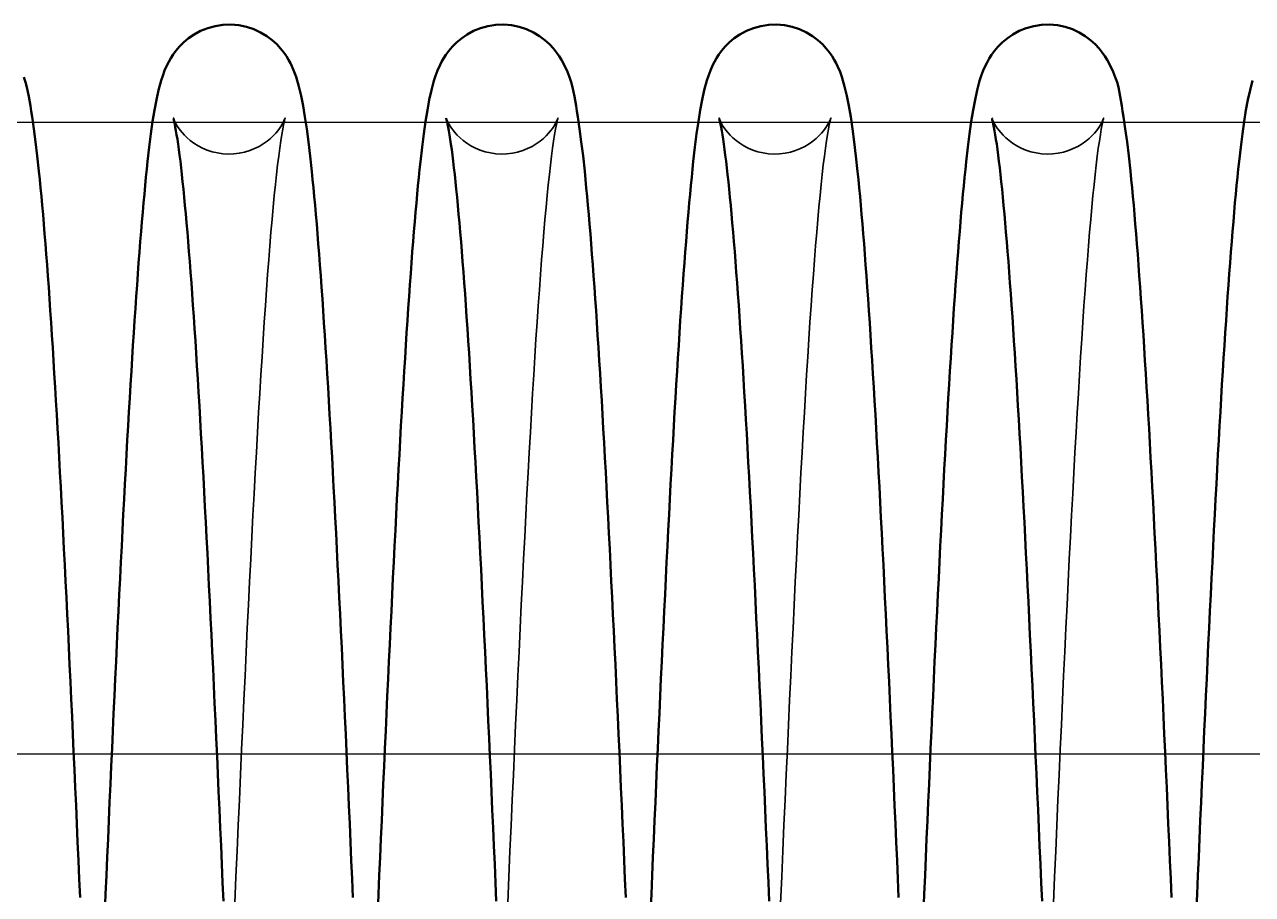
# Model space of a CAD drawing. Header units: millimetres. Extents: x 1448 to 104164, y -19509 to -89.
# Drawn here: x 80681.7 to 80759.5, y -3001.5 to -2946.5 of the extents above; entities that cross this region are included whole.
import ezdxf

# ---------------------------------------------------------------- set-up
doc = ezdxf.new("R2010")
doc.units = ezdxf.units.MM
doc.header["$LTSCALE"] = 60
doc.header["$MEASUREMENT"] = 0
doc.layers.get('0').update_dxf_attribs({"linetype": 'CONTINUOUS'})
doc.layers.add('가려진 것(ISO)', color=7, linetype='CONTINUOUS', lineweight=35)
doc.layers.add('가시적인 것(ISO)', color=7, linetype='CONTINUOUS', lineweight=50)

# ---------------------------------------------------------------- blocks, each defined once
blk = doc.blocks.new('토션스프링1')
at = {"layer": '가려진 것(ISO)', "flags": 128}
for points in [[(21462226.278, -50955408.884), (21462226.283, -50955408.9), (21462226.303, -50955408.952), (21462226.343, -50955409.045), (21462226.414, -50955409.189), (21462226.465, -50955409.282), (21462226.53, -50955409.391), (21462226.611, -50955409.514), (21462226.712, -50955409.652), (21462226.834, -50955409.803), (21462226.981, -50955409.966), (21462227.155, -50955410.136), (21462227.356, -50955410.308), (21462227.587, -50955410.477), (21462227.844, -50955410.638), (21462228.124, -50955410.785), (21462228.425, -50955410.912), (21462228.744, -50955411.016), (21462229.078, -50955411.094), (21462229.421, -50955411.144), (21462229.768, -50955411.164), (21462230.115, -50955411.153), (21462230.46, -50955411.111), (21462230.797, -50955411.041), (21462231.121, -50955410.945), (21462231.428, -50955410.824), (21462231.714, -50955410.682), (21462231.978, -50955410.525), (21462232.217, -50955410.357), (21462232.426, -50955410.186), (21462232.608, -50955410.015), (21462232.763, -50955409.85), (21462232.893, -50955409.693), (21462232.999, -50955409.551), (21462233.086, -50955409.424), (21462233.155, -50955409.312), (21462233.21, -50955409.214), (21462233.286, -50955409.063), (21462233.33, -50955408.962), (21462233.352, -50955408.905), (21462233.359, -50955408.885), (21462233.356, -50955408.895), (21462233.346, -50955408.931), (21462233.33, -50955408.992), (21462233.31, -50955409.075), (21462233.261, -50955409.298), (21462233.206, -50955409.585), (21462233.147, -50955409.934), (21462233.084, -50955410.339), (21462233.018, -50955410.797), (21462232.951, -50955411.304), (21462232.883, -50955411.858), (21462232.814, -50955412.458), (21462232.745, -50955413.103), (21462232.676, -50955413.793), (21462232.606, -50955414.525), (21462232.535, -50955415.3), (21462232.465, -50955416.115), (21462232.394, -50955416.97), (21462232.323, -50955417.864), (21462232.252, -50955418.794), (21462232.181, -50955419.76), (21462232.11, -50955420.765), (21462232.039, -50955421.807), (21462231.967, -50955422.886), (21462231.896, -50955424), (21462231.824, -50955425.148), (21462231.753, -50955426.329), (21462231.681, -50955427.541), (21462231.61, -50955428.783), (21462231.538, -50955430.054), (21462231.466, -50955431.352), (21462231.395, -50955432.676), (21462231.324, -50955434.027), (21462231.252, -50955435.405), (21462231.181, -50955436.812), (21462231.109, -50955438.244), (21462231.037, -50955439.701), (21462230.966, -50955441.181), (21462230.894, -50955442.682), (21462230.822, -50955444.203), (21462230.75, -50955445.743), (21462230.678, -50955447.299), (21462230.607, -50955448.871), (21462230.535, -50955450.456), (21462230.464, -50955452.054), (21462230.392, -50955453.666), (21462230.321, -50955455.294), (21462230.249, -50955456.936), (21462230.177, -50955458.59)], [(21462243.554, -50955408.884), (21462243.559, -50955408.9), (21462243.579, -50955408.952), (21462243.618, -50955409.046), (21462243.688, -50955409.194), (21462243.74, -50955409.288), (21462243.806, -50955409.397), (21462243.889, -50955409.52), (21462243.99, -50955409.657), (21462244.113, -50955409.808), (21462244.262, -50955409.971), (21462244.436, -50955410.141), (21462244.638, -50955410.313), (21462244.869, -50955410.482), (21462245.127, -50955410.642), (21462245.408, -50955410.789), (21462245.71, -50955410.916), (21462246.029, -50955411.019), (21462246.363, -50955411.096), (21462246.706, -50955411.145), (21462247.053, -50955411.164), (21462247.401, -50955411.152), (21462247.745, -50955411.11), (21462248.082, -50955411.039), (21462248.406, -50955410.942), (21462248.712, -50955410.821), (21462248.997, -50955410.678), (21462249.26, -50955410.52), (21462249.498, -50955410.353), (21462249.708, -50955410.181), (21462249.888, -50955410.01), (21462250.042, -50955409.845), (21462250.171, -50955409.69), (21462250.278, -50955409.547), (21462250.363, -50955409.42), (21462250.432, -50955409.309), (21462250.487, -50955409.212), (21462250.562, -50955409.061), (21462250.606, -50955408.961), (21462250.627, -50955408.905), (21462250.634, -50955408.885), (21462250.631, -50955408.895), (21462250.622, -50955408.932), (21462250.606, -50955408.993), (21462250.586, -50955409.076), (21462250.536, -50955409.3), (21462250.481, -50955409.588), (21462250.422, -50955409.936), (21462250.359, -50955410.341), (21462250.294, -50955410.799), (21462250.226, -50955411.307), (21462250.158, -50955411.862), (21462250.09, -50955412.461), (21462250.021, -50955413.106), (21462249.951, -50955413.796), (21462249.881, -50955414.528), (21462249.811, -50955415.303), (21462249.74, -50955416.119), (21462249.669, -50955416.975), (21462249.598, -50955417.869), (21462249.527, -50955418.8), (21462249.456, -50955419.768), (21462249.385, -50955420.771), (21462249.314, -50955421.812), (21462249.243, -50955422.889), (21462249.172, -50955424.003), (21462249.1, -50955425.15), (21462249.028, -50955426.331), (21462248.957, -50955427.544), (21462248.885, -50955428.786), (21462248.814, -50955430.058), (21462248.742, -50955431.358), (21462248.67, -50955432.685), (21462248.599, -50955434.036), (21462248.528, -50955435.413), (21462248.456, -50955436.816), (21462248.385, -50955438.247), (21462248.313, -50955439.702), (21462248.241, -50955441.182), (21462248.169, -50955442.683), (21462248.098, -50955444.204), (21462248.026, -50955445.745), (21462247.954, -50955447.302), (21462247.882, -50955448.876), (21462247.811, -50955450.463), (21462247.739, -50955452.064), (21462247.668, -50955453.675), (21462247.596, -50955455.3), (21462247.525, -50955456.939), (21462247.453, -50955458.591)], [(21462260.829, -50955408.884), (21462260.835, -50955408.9), (21462260.854, -50955408.952), (21462260.894, -50955409.045), (21462260.965, -50955409.189), (21462261.016, -50955409.282), (21462261.081, -50955409.391), (21462261.163, -50955409.514), (21462261.263, -50955409.652), (21462261.385, -50955409.803), (21462261.533, -50955409.966), (21462261.706, -50955410.136), (21462261.908, -50955410.308), (21462262.138, -50955410.477), (21462262.395, -50955410.638), (21462262.676, -50955410.785), (21462262.976, -50955410.912), (21462263.296, -50955411.016), (21462263.629, -50955411.094), (21462263.972, -50955411.144), (21462264.319, -50955411.164), (21462264.667, -50955411.153), (21462265.012, -50955411.111), (21462265.349, -50955411.041), (21462265.673, -50955410.945), (21462265.979, -50955410.824), (21462266.266, -50955410.682), (21462266.53, -50955410.525), (21462266.768, -50955410.357), (21462266.978, -50955410.186), (21462267.159, -50955410.015), (21462267.314, -50955409.85), (21462267.444, -50955409.693), (21462267.551, -50955409.551), (21462267.637, -50955409.424), (21462267.706, -50955409.312), (21462267.761, -50955409.214), (21462267.837, -50955409.063), (21462267.882, -50955408.962), (21462267.903, -50955408.905), (21462267.91, -50955408.885), (21462267.907, -50955408.895), (21462267.897, -50955408.931), (21462267.882, -50955408.992), (21462267.861, -50955409.075), (21462267.812, -50955409.298), (21462267.758, -50955409.585), (21462267.698, -50955409.934), (21462267.635, -50955410.339), (21462267.569, -50955410.797), (21462267.502, -50955411.304), (21462267.434, -50955411.858), (21462267.366, -50955412.458), (21462267.297, -50955413.103), (21462267.227, -50955413.793), (21462267.157, -50955414.525), (21462267.087, -50955415.3), (21462267.016, -50955416.115), (21462266.945, -50955416.97), (21462266.874, -50955417.864), (21462266.803, -50955418.794), (21462266.732, -50955419.76), (21462266.662, -50955420.765), (21462266.59, -50955421.807), (21462266.519, -50955422.886), (21462266.447, -50955424), (21462266.376, -50955425.148), (21462266.304, -50955426.329), (21462266.233, -50955427.541), (21462266.161, -50955428.783), (21462266.089, -50955430.054), (21462266.018, -50955431.352), (21462265.947, -50955432.676), (21462265.875, -50955434.027), (21462265.804, -50955435.405), (21462265.732, -50955436.812), (21462265.661, -50955438.244), (21462265.589, -50955439.701), (21462265.517, -50955441.181), (21462265.445, -50955442.682), (21462265.373, -50955444.203), (21462265.302, -50955445.743), (21462265.23, -50955447.299), (21462265.158, -50955448.871), (21462265.087, -50955450.456), (21462265.015, -50955452.054), (21462264.944, -50955453.666), (21462264.872, -50955455.294), (21462264.801, -50955456.936), (21462264.729, -50955458.59)], [(21462278.105, -50955408.884), (21462278.11, -50955408.9), (21462278.13, -50955408.952), (21462278.17, -50955409.046), (21462278.24, -50955409.194), (21462278.291, -50955409.288), (21462278.357, -50955409.397), (21462278.44, -50955409.52), (21462278.542, -50955409.657), (21462278.665, -50955409.808), (21462278.813, -50955409.971), (21462278.988, -50955410.141), (21462279.19, -50955410.313), (21462279.421, -50955410.482), (21462279.678, -50955410.642), (21462279.96, -50955410.789), (21462280.261, -50955410.916), (21462280.58, -50955411.019), (21462280.914, -50955411.096), (21462281.257, -50955411.145), (21462281.605, -50955411.164), (21462281.952, -50955411.152), (21462282.297, -50955411.11), (21462282.633, -50955411.039), (21462282.957, -50955410.942), (21462283.263, -50955410.821), (21462283.549, -50955410.678), (21462283.812, -50955410.52), (21462284.05, -50955410.353), (21462284.259, -50955410.181), (21462284.44, -50955410.01), (21462284.594, -50955409.845), (21462284.723, -50955409.69), (21462284.829, -50955409.547), (21462284.915, -50955409.42), (21462284.984, -50955409.309), (21462285.038, -50955409.212), (21462285.114, -50955409.061), (21462285.157, -50955408.961), (21462285.179, -50955408.905), (21462285.186, -50955408.885), (21462285.183, -50955408.895), (21462285.173, -50955408.932), (21462285.157, -50955408.993), (21462285.137, -50955409.076), (21462285.088, -50955409.3), (21462285.033, -50955409.588), (21462284.973, -50955409.936), (21462284.911, -50955410.341), (21462284.845, -50955410.799), (21462284.778, -50955411.307), (21462284.71, -50955411.862), (21462284.641, -50955412.461), (21462284.572, -50955413.106), (21462284.503, -50955413.796), (21462284.433, -50955414.528), (21462284.362, -50955415.303), (21462284.292, -50955416.119), (21462284.221, -50955416.975), (21462284.15, -50955417.869), (21462284.079, -50955418.8), (21462284.008, -50955419.768), (21462283.937, -50955420.771), (21462283.866, -50955421.812), (21462283.794, -50955422.889), (21462283.723, -50955424.003), (21462283.652, -50955425.15), (21462283.58, -50955426.331), (21462283.508, -50955427.544), (21462283.437, -50955428.786), (21462283.365, -50955430.058), (21462283.293, -50955431.358), (21462283.222, -50955432.685), (21462283.15, -50955434.036), (21462283.079, -50955435.413), (21462283.008, -50955436.816), (21462282.936, -50955438.247), (21462282.864, -50955439.702), (21462282.793, -50955441.182), (21462282.721, -50955442.683), (21462282.649, -50955444.204), (21462282.577, -50955445.745), (21462282.506, -50955447.302), (21462282.434, -50955448.876), (21462282.362, -50955450.463), (21462282.291, -50955452.064), (21462282.219, -50955453.675), (21462282.148, -50955455.3), (21462282.076, -50955456.939), (21462282.005, -50955458.591)]]:
    blk.add_lwpolyline(points, dxfattribs=at)
at = {"layer": '가시적인 것(ISO)', "flags": 128}
for points in [[(21462216.819, -50955406.308), (21462216.926, -50955406.624), (21462217.011, -50955406.926), (21462217.132, -50955407.512), (21462217.228, -50955408.121), (21462217.281, -50955408.451), (21462217.338, -50955408.803), (21462217.451, -50955409.56), (21462217.561, -50955410.387), (21462217.668, -50955411.286), (21462217.774, -50955412.256), (21462217.826, -50955412.768), (21462217.878, -50955413.298), (21462217.929, -50955413.846), (21462217.98, -50955414.412), (21462218.031, -50955414.996), (21462218.082, -50955415.598), (21462218.133, -50955416.218), (21462218.184, -50955416.856), (21462218.235, -50955417.513), (21462218.287, -50955418.189), (21462218.338, -50955418.883), (21462218.389, -50955419.596), (21462218.44, -50955420.327), (21462218.491, -50955421.075), (21462218.542, -50955421.841), (21462218.594, -50955422.624), (21462218.645, -50955423.424), (21462218.696, -50955424.24), (21462218.747, -50955425.071), (21462218.798, -50955425.918), (21462218.849, -50955426.781), (21462218.9, -50955427.657), (21462218.951, -50955428.548), (21462219.002, -50955429.453), (21462219.053, -50955430.371), (21462219.104, -50955431.303), (21462219.155, -50955432.247), (21462219.205, -50955433.205), (21462219.256, -50955434.178), (21462219.307, -50955435.165), (21462219.358, -50955436.165), (21462219.409, -50955437.178), (21462219.46, -50955438.204), (21462219.511, -50955439.241), (21462219.562, -50955440.289), (21462219.613, -50955441.348), (21462219.664, -50955442.418), (21462219.715, -50955443.497), (21462219.766, -50955444.585), (21462219.817, -50955445.682), (21462219.868, -50955446.787), (21462219.918, -50955447.9), (21462219.969, -50955449.019), (21462220.02, -50955450.145), (21462220.071, -50955451.278), (21462220.121, -50955452.419), (21462220.172, -50955453.568), (21462220.223, -50955454.724), (21462220.274, -50955455.887), (21462220.325, -50955457.057), (21462220.376, -50955458.232)], [(21462221.943, -50955459.204), (21462221.994, -50955458.024), (21462222.045, -50955456.849), (21462222.096, -50955455.679), (21462222.147, -50955454.515), (21462222.198, -50955453.358), (21462222.249, -50955452.207), (21462222.3, -50955451.064), (21462222.351, -50955449.929), (21462222.401, -50955448.803), (21462222.452, -50955447.687), (21462222.503, -50955446.579), (21462222.554, -50955445.478), (21462222.604, -50955444.386), (21462222.655, -50955443.301), (21462222.706, -50955442.225), (21462222.757, -50955441.159), (21462222.808, -50955440.103), (21462222.859, -50955439.056), (21462222.91, -50955438.021), (21462222.961, -50955436.997), (21462223.012, -50955435.985), (21462223.063, -50955434.985), (21462223.114, -50955433.999), (21462223.165, -50955433.025), (21462223.216, -50955432.066), (21462223.267, -50955431.121), (21462223.318, -50955430.191), (21462223.369, -50955429.276), (21462223.419, -50955428.376), (21462223.47, -50955427.49), (21462223.521, -50955426.619), (21462223.572, -50955425.761), (21462223.623, -50955424.919), (21462223.674, -50955424.091), (21462223.725, -50955423.279), (21462223.777, -50955422.482), (21462223.828, -50955421.701), (21462223.879, -50955420.937), (21462223.931, -50955420.189), (21462223.982, -50955419.459), (21462224.034, -50955418.745), (21462224.085, -50955418.049), (21462224.137, -50955417.371), (21462224.188, -50955416.712), (21462224.24, -50955416.071), (21462224.292, -50955415.448), (21462224.343, -50955414.845), (21462224.395, -50955414.262), (21462224.447, -50955413.698), (21462224.499, -50955413.155), (21462224.55, -50955412.632), (21462224.602, -50955412.128), (21462224.653, -50955411.643), (21462224.756, -50955410.729), (21462224.862, -50955409.885), (21462224.972, -50955409.105), (21462225.089, -50955408.387), (21462225.213, -50955407.724), (21462225.346, -50955407.113), (21462225.505, -50955406.518), (21462225.607, -50955406.209), (21462225.731, -50955405.88), (21462225.891, -50955405.518), (21462225.993, -50955405.318), (21462226.116, -50955405.104), (21462226.265, -50955404.872), (21462226.446, -50955404.625), (21462226.666, -50955404.367), (21462226.931, -50955404.101), (21462227.245, -50955403.837), (21462227.606, -50955403.59), (21462228.011, -50955403.371), (21462228.457, -50955403.191), (21462228.932, -50955403.059), (21462229.425, -50955402.983), (21462229.928, -50955402.967), (21462230.429, -50955403.009), (21462230.915, -50955403.11), (21462231.378, -50955403.264), (21462231.808, -50955403.464), (21462232.196, -50955403.696), (21462232.535, -50955403.951), (21462232.827, -50955404.217), (21462233.072, -50955404.48), (21462233.274, -50955404.734), (21462233.44, -50955404.975), (21462233.577, -50955405.199), (21462233.691, -50955405.407), (21462233.789, -50955405.601), (21462233.941, -50955405.955), (21462234.054, -50955406.277), (21462234.232, -50955406.881), (21462234.374, -50955407.482), (21462234.498, -50955408.115), (21462234.616, -50955408.809), (21462234.73, -50955409.57), (21462234.84, -50955410.398), (21462234.947, -50955411.295), (21462235.051, -50955412.262), (21462235.103, -50955412.772), (21462235.154, -50955413.3), (21462235.205, -50955413.846), (21462235.256, -50955414.411), (21462235.307, -50955414.994), (21462235.358, -50955415.595), (21462235.409, -50955416.215), (21462235.46, -50955416.854), (21462235.511, -50955417.512), (21462235.562, -50955418.189), (21462235.614, -50955418.885), (21462235.665, -50955419.599), (21462235.716, -50955420.331), (21462235.767, -50955421.08), (21462235.818, -50955421.846), (21462235.87, -50955422.629), (21462235.921, -50955423.429), (21462235.972, -50955424.244), (21462236.023, -50955425.075), (21462236.074, -50955425.922), (21462236.125, -50955426.783), (21462236.176, -50955427.658), (21462236.227, -50955428.548), (21462236.278, -50955429.452), (21462236.329, -50955430.369), (21462236.379, -50955431.3), (21462236.43, -50955432.245), (21462236.481, -50955433.206), (21462236.532, -50955434.18), (21462236.583, -50955435.168), (21462236.634, -50955436.169), (21462236.685, -50955437.183), (21462236.736, -50955438.209), (21462236.787, -50955439.246), (21462236.838, -50955440.295), (21462236.889, -50955441.354), (21462236.94, -50955442.423), (21462236.991, -50955443.501), (21462237.042, -50955444.588), (21462237.093, -50955445.684), (21462237.143, -50955446.787), (21462237.194, -50955447.898), (21462237.245, -50955449.016), (21462237.295, -50955450.141), (21462237.346, -50955451.276), (21462237.397, -50955452.419), (21462237.448, -50955453.569), (21462237.499, -50955454.727), (21462237.55, -50955455.892), (21462237.601, -50955457.062), (21462237.652, -50955458.238)], [(21462239.219, -50955459.203), (21462239.27, -50955458.023), (21462239.321, -50955456.848), (21462239.372, -50955455.679), (21462239.423, -50955454.516), (21462239.474, -50955453.36), (21462239.525, -50955452.211), (21462239.575, -50955451.07), (21462239.626, -50955449.938), (21462239.677, -50955448.814), (21462239.727, -50955447.697), (21462239.778, -50955446.586), (21462239.829, -50955445.484), (21462239.88, -50955444.389), (21462239.931, -50955443.303), (21462239.982, -50955442.226), (21462240.033, -50955441.159), (21462240.084, -50955440.101), (21462240.135, -50955439.055), (21462240.186, -50955438.019), (21462240.237, -50955436.995), (21462240.288, -50955435.984), (21462240.339, -50955434.985), (21462240.39, -50955433.999), (21462240.441, -50955433.028), (21462240.491, -50955432.07), (21462240.542, -50955431.127), (21462240.593, -50955430.199), (21462240.644, -50955429.285), (21462240.695, -50955428.383), (21462240.746, -50955427.496), (21462240.797, -50955426.622), (21462240.848, -50955425.763), (21462240.899, -50955424.919), (21462240.95, -50955424.09), (21462241.001, -50955423.276), (21462241.053, -50955422.478), (21462241.104, -50955421.697), (21462241.155, -50955420.932), (21462241.207, -50955420.184), (21462241.258, -50955419.453), (21462241.31, -50955418.74), (21462241.361, -50955418.045), (21462241.413, -50955417.368), (21462241.464, -50955416.71), (21462241.516, -50955416.07), (21462241.567, -50955415.451), (21462241.618, -50955414.851), (21462241.67, -50955414.27), (21462241.721, -50955413.71), (21462241.772, -50955413.169), (21462241.823, -50955412.646), (21462241.874, -50955412.143), (21462241.926, -50955411.657), (21462242.03, -50955410.739), (21462242.138, -50955409.889), (21462242.249, -50955409.105), (21462242.366, -50955408.385), (21462242.489, -50955407.725), (21462242.62, -50955407.116), (21462242.781, -50955406.52), (21462242.882, -50955406.21), (21462243.005, -50955405.882), (21462243.165, -50955405.52), (21462243.268, -50955405.321), (21462243.39, -50955405.107), (21462243.539, -50955404.875), (21462243.719, -50955404.629), (21462243.938, -50955404.37), (21462244.203, -50955404.104), (21462244.517, -50955403.84), (21462244.876, -50955403.593), (21462245.282, -50955403.374), (21462245.727, -50955403.193), (21462246.201, -50955403.06), (21462246.694, -50955402.984), (21462247.198, -50955402.967), (21462247.699, -50955403.008), (21462248.185, -50955403.108), (21462248.648, -50955403.262), (21462249.079, -50955403.461), (21462249.467, -50955403.693), (21462249.807, -50955403.948), (21462250.099, -50955404.213), (21462250.344, -50955404.476), (21462250.547, -50955404.73), (21462250.714, -50955404.971), (21462250.852, -50955405.197), (21462251.065, -50955405.602), (21462251.235, -50955405.97), (21462251.371, -50955406.308), (21462251.478, -50955406.624), (21462251.562, -50955406.926), (21462251.684, -50955407.512), (21462251.78, -50955408.121), (21462251.833, -50955408.451), (21462251.89, -50955408.803), (21462252.003, -50955409.56), (21462252.112, -50955410.387), (21462252.22, -50955411.286), (21462252.325, -50955412.256), (21462252.377, -50955412.768), (21462252.429, -50955413.298), (21462252.48, -50955413.846), (21462252.532, -50955414.412), (21462252.583, -50955414.996), (21462252.634, -50955415.598), (21462252.685, -50955416.218), (21462252.736, -50955416.856), (21462252.787, -50955417.513), (21462252.838, -50955418.189), (21462252.889, -50955418.883), (21462252.94, -50955419.596), (21462252.992, -50955420.327), (21462253.043, -50955421.075), (21462253.094, -50955421.841), (21462253.145, -50955422.624), (21462253.196, -50955423.424), (21462253.247, -50955424.24), (21462253.299, -50955425.071), (21462253.35, -50955425.918), (21462253.401, -50955426.781), (21462253.452, -50955427.657), (21462253.503, -50955428.548), (21462253.554, -50955429.453), (21462253.605, -50955430.371), (21462253.655, -50955431.303), (21462253.706, -50955432.247), (21462253.757, -50955433.205), (21462253.808, -50955434.178), (21462253.858, -50955435.165), (21462253.909, -50955436.165), (21462253.96, -50955437.178), (21462254.011, -50955438.204), (21462254.062, -50955439.241), (21462254.113, -50955440.289), (21462254.164, -50955441.348), (21462254.215, -50955442.418), (21462254.266, -50955443.497), (21462254.317, -50955444.585), (21462254.368, -50955445.682), (21462254.419, -50955446.787), (21462254.47, -50955447.9), (21462254.521, -50955449.019), (21462254.571, -50955450.145), (21462254.622, -50955451.278), (21462254.673, -50955452.419), (21462254.724, -50955453.568), (21462254.774, -50955454.724), (21462254.825, -50955455.887), (21462254.876, -50955457.057), (21462254.927, -50955458.232)], [(21462256.495, -50955459.204), (21462256.546, -50955458.024), (21462256.597, -50955456.849), (21462256.648, -50955455.679), (21462256.699, -50955454.515), (21462256.75, -50955453.358), (21462256.8, -50955452.207), (21462256.851, -50955451.064), (21462256.902, -50955449.929), (21462256.953, -50955448.803), (21462257.004, -50955447.687), (21462257.054, -50955446.579), (21462257.105, -50955445.478), (21462257.156, -50955444.386), (21462257.207, -50955443.301), (21462257.258, -50955442.225), (21462257.309, -50955441.159), (21462257.36, -50955440.103), (21462257.411, -50955439.056), (21462257.462, -50955438.021), (21462257.513, -50955436.997), (21462257.564, -50955435.985), (21462257.615, -50955434.985), (21462257.666, -50955433.999), (21462257.717, -50955433.025), (21462257.768, -50955432.066), (21462257.818, -50955431.121), (21462257.869, -50955430.191), (21462257.92, -50955429.276), (21462257.971, -50955428.376), (21462258.022, -50955427.49), (21462258.073, -50955426.619), (21462258.124, -50955425.761), (21462258.175, -50955424.919), (21462258.226, -50955424.091), (21462258.277, -50955423.279), (21462258.328, -50955422.482), (21462258.379, -50955421.701), (21462258.431, -50955420.937), (21462258.482, -50955420.189), (21462258.534, -50955419.459), (21462258.585, -50955418.745), (21462258.637, -50955418.049), (21462258.688, -50955417.371), (21462258.74, -50955416.712), (21462258.791, -50955416.071), (21462258.843, -50955415.448), (21462258.895, -50955414.845), (21462258.947, -50955414.262), (21462258.998, -50955413.698), (21462259.05, -50955413.155), (21462259.102, -50955412.632), (21462259.153, -50955412.128), (21462259.204, -50955411.643), (21462259.308, -50955410.729), (21462259.414, -50955409.885), (21462259.524, -50955409.105), (21462259.64, -50955408.387), (21462259.764, -50955407.724), (21462259.898, -50955407.113), (21462260.057, -50955406.518), (21462260.158, -50955406.209), (21462260.282, -50955405.88), (21462260.442, -50955405.518), (21462260.545, -50955405.318), (21462260.668, -50955405.104), (21462260.816, -50955404.872), (21462260.998, -50955404.625), (21462261.217, -50955404.367), (21462261.483, -50955404.101), (21462261.797, -50955403.837), (21462262.158, -50955403.59), (21462262.563, -50955403.371), (21462263.008, -50955403.191), (21462263.483, -50955403.059), (21462263.976, -50955402.983), (21462264.48, -50955402.967), (21462264.981, -50955403.009), (21462265.467, -50955403.11), (21462265.929, -50955403.264), (21462266.359, -50955403.464), (21462266.748, -50955403.696), (21462267.087, -50955403.951), (21462267.379, -50955404.217), (21462267.623, -50955404.48), (21462267.825, -50955404.734), (21462267.991, -50955404.975), (21462268.128, -50955405.199), (21462268.243, -50955405.407), (21462268.34, -50955405.601), (21462268.492, -50955405.955), (21462268.605, -50955406.277), (21462268.783, -50955406.881), (21462268.925, -50955407.482), (21462269.049, -50955408.115), (21462269.167, -50955408.809), (21462269.281, -50955409.57), (21462269.391, -50955410.398), (21462269.498, -50955411.295), (21462269.603, -50955412.262), (21462269.654, -50955412.772), (21462269.706, -50955413.3), (21462269.757, -50955413.846), (21462269.808, -50955414.411), (21462269.858, -50955414.994), (21462269.909, -50955415.595), (21462269.96, -50955416.215), (21462270.011, -50955416.854), (21462270.063, -50955417.512), (21462270.114, -50955418.189), (21462270.165, -50955418.885), (21462270.216, -50955419.599), (21462270.267, -50955420.331), (21462270.319, -50955421.08), (21462270.37, -50955421.846), (21462270.421, -50955422.629), (21462270.472, -50955423.429), (21462270.523, -50955424.244), (21462270.575, -50955425.075), (21462270.626, -50955425.922), (21462270.677, -50955426.783), (21462270.728, -50955427.658), (21462270.779, -50955428.548), (21462270.829, -50955429.452), (21462270.88, -50955430.369), (21462270.931, -50955431.3), (21462270.982, -50955432.245), (21462271.032, -50955433.206), (21462271.083, -50955434.18), (21462271.134, -50955435.168), (21462271.185, -50955436.169), (21462271.236, -50955437.183), (21462271.287, -50955438.209), (21462271.338, -50955439.246), (21462271.389, -50955440.295), (21462271.44, -50955441.354), (21462271.491, -50955442.423), (21462271.542, -50955443.501), (21462271.593, -50955444.588), (21462271.644, -50955445.684), (21462271.695, -50955446.787), (21462271.746, -50955447.898), (21462271.796, -50955449.016), (21462271.847, -50955450.141), (21462271.898, -50955451.276), (21462271.949, -50955452.419), (21462271.999, -50955453.569), (21462272.05, -50955454.727), (21462272.101, -50955455.892), (21462272.152, -50955457.062), (21462272.203, -50955458.238)], [(21462273.771, -50955459.203), (21462273.821, -50955458.023), (21462273.872, -50955456.848), (21462273.923, -50955455.679), (21462273.974, -50955454.516), (21462274.025, -50955453.36), (21462274.076, -50955452.211), (21462274.127, -50955451.07), (21462274.178, -50955449.938), (21462274.228, -50955448.814), (21462274.279, -50955447.697), (21462274.33, -50955446.586), (21462274.381, -50955445.484), (21462274.431, -50955444.389), (21462274.482, -50955443.303), (21462274.533, -50955442.226), (21462274.584, -50955441.159), (21462274.635, -50955440.101), (21462274.686, -50955439.055), (21462274.737, -50955438.019), (21462274.788, -50955436.995), (21462274.839, -50955435.984), (21462274.89, -50955434.985), (21462274.941, -50955433.999), (21462274.992, -50955433.028), (21462275.043, -50955432.07), (21462275.094, -50955431.127), (21462275.145, -50955430.199), (21462275.195, -50955429.285), (21462275.246, -50955428.383), (21462275.297, -50955427.496), (21462275.348, -50955426.622), (21462275.399, -50955425.763), (21462275.45, -50955424.919), (21462275.502, -50955424.09), (21462275.553, -50955423.276), (21462275.604, -50955422.478), (21462275.656, -50955421.697), (21462275.707, -50955420.932), (21462275.758, -50955420.184), (21462275.81, -50955419.453), (21462275.861, -50955418.74), (21462275.913, -50955418.045), (21462275.964, -50955417.368), (21462276.016, -50955416.71), (21462276.067, -50955416.07), (21462276.119, -50955415.451), (21462276.17, -50955414.851), (21462276.221, -50955414.27), (21462276.273, -50955413.71), (21462276.324, -50955413.169), (21462276.375, -50955412.646), (21462276.426, -50955412.143), (21462276.477, -50955411.657), (21462276.582, -50955410.739), (21462276.689, -50955409.889), (21462276.801, -50955409.105), (21462276.917, -50955408.385), (21462277.04, -50955407.725), (21462277.172, -50955407.116), (21462277.332, -50955406.52), (21462277.434, -50955406.21), (21462277.557, -50955405.882), (21462277.717, -50955405.52), (21462277.819, -50955405.321), (21462277.942, -50955405.107), (21462278.09, -50955404.875), (21462278.271, -50955404.629), (21462278.49, -50955404.37), (21462278.755, -50955404.104), (21462279.068, -50955403.84), (21462279.428, -50955403.593), (21462279.834, -50955403.374), (21462280.279, -50955403.193), (21462280.753, -50955403.06), (21462281.246, -50955402.984), (21462281.749, -50955402.967), (21462282.251, -50955403.008), (21462282.736, -50955403.108), (21462283.2, -50955403.262), (21462283.63, -50955403.461), (21462284.018, -50955403.693), (21462284.358, -50955403.948), (21462284.651, -50955404.213), (21462284.896, -50955404.476), (21462285.099, -50955404.73), (21462285.266, -50955404.971), (21462285.403, -50955405.197), (21462285.616, -50955405.602), (21462285.786, -50955405.97), (21462285.922, -50955406.308), (21462286.029, -50955406.624), (21462286.114, -50955406.926), (21462286.235, -50955407.512), (21462286.331, -50955408.121), (21462286.384, -50955408.451), (21462286.441, -50955408.803), (21462286.554, -50955409.56), (21462286.664, -50955410.387), (21462286.771, -50955411.286), (21462286.877, -50955412.256), (21462286.929, -50955412.768), (21462286.98, -50955413.298), (21462287.032, -50955413.846), (21462287.083, -50955414.412), (21462287.134, -50955414.996), (21462287.185, -50955415.598), (21462287.236, -50955416.218), (21462287.287, -50955416.856), (21462287.338, -50955417.513), (21462287.39, -50955418.189), (21462287.441, -50955418.883), (21462287.492, -50955419.596), (21462287.543, -50955420.327), (21462287.594, -50955421.075), (21462287.645, -50955421.841), (21462287.697, -50955422.624), (21462287.748, -50955423.424), (21462287.799, -50955424.24), (21462287.85, -50955425.071), (21462287.901, -50955425.918), (21462287.952, -50955426.781), (21462288.003, -50955427.657), (21462288.054, -50955428.548), (21462288.105, -50955429.453), (21462288.156, -50955430.371), (21462288.207, -50955431.303), (21462288.258, -50955432.247), (21462288.308, -50955433.205), (21462288.359, -50955434.178), (21462288.41, -50955435.165), (21462288.461, -50955436.165), (21462288.512, -50955437.178), (21462288.563, -50955438.204), (21462288.614, -50955439.241), (21462288.665, -50955440.289), (21462288.716, -50955441.348), (21462288.767, -50955442.418), (21462288.818, -50955443.497), (21462288.869, -50955444.585), (21462288.92, -50955445.682), (21462288.971, -50955446.787), (21462289.021, -50955447.9), (21462289.072, -50955449.019), (21462289.123, -50955450.145), (21462289.174, -50955451.278), (21462289.224, -50955452.419), (21462289.275, -50955453.568), (21462289.326, -50955454.724), (21462289.377, -50955455.887), (21462289.428, -50955457.057), (21462289.479, -50955458.232)], [(21462291.046, -50955459.204), (21462291.097, -50955458.024), (21462291.148, -50955456.849), (21462291.199, -50955455.679), (21462291.25, -50955454.515), (21462291.301, -50955453.358), (21462291.352, -50955452.207), (21462291.403, -50955451.064), (21462291.454, -50955449.929), (21462291.504, -50955448.803), (21462291.555, -50955447.687), (21462291.606, -50955446.579), (21462291.657, -50955445.478), (21462291.707, -50955444.386), (21462291.758, -50955443.301), (21462291.809, -50955442.225), (21462291.86, -50955441.159), (21462291.911, -50955440.103), (21462291.962, -50955439.056), (21462292.013, -50955438.021), (21462292.064, -50955436.997), (21462292.115, -50955435.985), (21462292.166, -50955434.985), (21462292.217, -50955433.999), (21462292.268, -50955433.025), (21462292.319, -50955432.066), (21462292.37, -50955431.121), (21462292.421, -50955430.191), (21462292.472, -50955429.276), (21462292.522, -50955428.376), (21462292.573, -50955427.49), (21462292.624, -50955426.619), (21462292.675, -50955425.761), (21462292.726, -50955424.919), (21462292.777, -50955424.091), (21462292.828, -50955423.279), (21462292.88, -50955422.482), (21462292.931, -50955421.701), (21462292.982, -50955420.937), (21462293.034, -50955420.189), (21462293.085, -50955419.459), (21462293.137, -50955418.745), (21462293.188, -50955418.049), (21462293.24, -50955417.371), (21462293.291, -50955416.712), (21462293.343, -50955416.071), (21462293.395, -50955415.448), (21462293.446, -50955414.845), (21462293.498, -50955414.262), (21462293.55, -50955413.698), (21462293.602, -50955413.155), (21462293.653, -50955412.632), (21462293.705, -50955412.128), (21462293.756, -50955411.643), (21462293.859, -50955410.729), (21462293.965, -50955409.885), (21462294.075, -50955409.105), (21462294.192, -50955408.387), (21462294.316, -50955407.724), (21462294.449, -50955407.113), (21462294.608, -50955406.518)], [(21462229.454, -50955458.47), (21462229.403, -50955457.299), (21462229.352, -50955456.133), (21462229.302, -50955454.975), (21462229.251, -50955453.824), (21462229.2, -50955452.677), (21462229.15, -50955451.536), (21462229.099, -50955450.401), (21462229.048, -50955449.272), (21462228.997, -50955448.151), (21462228.946, -50955447.037), (21462228.895, -50955445.931), (21462228.844, -50955444.834), (21462228.793, -50955443.747), (21462228.742, -50955442.669), (21462228.691, -50955441.602), (21462228.64, -50955440.546), (21462228.59, -50955439.502), (21462228.539, -50955438.469), (21462228.488, -50955437.45), (21462228.437, -50955436.444), (21462228.387, -50955435.451), (21462228.336, -50955434.471), (21462228.285, -50955433.503), (21462228.235, -50955432.547), (21462228.184, -50955431.605), (21462228.133, -50955430.675), (21462228.082, -50955429.759), (21462228.031, -50955428.858), (21462227.98, -50955427.971), (21462227.929, -50955427.099), (21462227.879, -50955426.243), (21462227.828, -50955425.403), (21462227.777, -50955424.58), (21462227.726, -50955423.774), (21462227.676, -50955422.985), (21462227.625, -50955422.214), (21462227.575, -50955421.462), (21462227.524, -50955420.729), (21462227.474, -50955420.014), (21462227.423, -50955419.317), (21462227.373, -50955418.638), (21462227.322, -50955417.977), (21462227.272, -50955417.335), (21462227.221, -50955416.711), (21462227.171, -50955416.107), (21462227.12, -50955415.523), (21462227.07, -50955414.96), (21462227.02, -50955414.417), (21462226.97, -50955413.895), (21462226.92, -50955413.396), (21462226.871, -50955412.918), (21462226.822, -50955412.463), (21462226.774, -50955412.032), (21462226.726, -50955411.624), (21462226.678, -50955411.24), (21462226.631, -50955410.88), (21462226.583, -50955410.544), (21462226.537, -50955410.232), (21462226.491, -50955409.947), (21462226.447, -50955409.69), (21462226.406, -50955409.464), (21462226.369, -50955409.271), (21462226.336, -50955409.113), (21462226.307, -50955408.992), (21462226.286, -50955408.913), (21462226.278, -50955408.884)], [(21462246.73, -50955458.479), (21462246.679, -50955457.305), (21462246.628, -50955456.138), (21462246.578, -50955454.977), (21462246.527, -50955453.824), (21462246.476, -50955452.678), (21462246.426, -50955451.539), (21462246.375, -50955450.406), (21462246.324, -50955449.279), (21462246.273, -50955448.159), (21462246.222, -50955447.047), (21462246.171, -50955445.942), (21462246.12, -50955444.846), (21462246.069, -50955443.758), (21462246.019, -50955442.681), (21462245.968, -50955441.613), (21462245.917, -50955440.556), (21462245.866, -50955439.511), (21462245.815, -50955438.477), (21462245.764, -50955437.455), (21462245.713, -50955436.447), (21462245.662, -50955435.452), (21462245.612, -50955434.471), (21462245.561, -50955433.504), (21462245.511, -50955432.55), (21462245.46, -50955431.609), (21462245.409, -50955430.681), (21462245.358, -50955429.766), (21462245.307, -50955428.866), (21462245.257, -50955427.98), (21462245.206, -50955427.108), (21462245.155, -50955426.253), (21462245.104, -50955425.413), (21462245.053, -50955424.589), (21462245.002, -50955423.782), (21462244.952, -50955422.992), (21462244.901, -50955422.22), (21462244.85, -50955421.466), (21462244.8, -50955420.731), (21462244.75, -50955420.015), (21462244.699, -50955419.318), (21462244.649, -50955418.64), (21462244.598, -50955417.98), (21462244.548, -50955417.339), (21462244.497, -50955416.716), (21462244.447, -50955416.112), (21462244.396, -50955415.528), (21462244.346, -50955414.964), (21462244.296, -50955414.421), (21462244.246, -50955413.899), (21462244.196, -50955413.399), (21462244.146, -50955412.92), (21462244.097, -50955412.465), (21462244.049, -50955412.033), (21462244.001, -50955411.624), (21462243.953, -50955411.239), (21462243.906, -50955410.879), (21462243.86, -50955410.544), (21462243.814, -50955410.235), (21462243.768, -50955409.95), (21462243.724, -50955409.692), (21462243.681, -50955409.464), (21462243.643, -50955409.269), (21462243.609, -50955409.11), (21462243.582, -50955408.991), (21462243.562, -50955408.913), (21462243.554, -50955408.884)], [(21462264.006, -50955458.47), (21462263.955, -50955457.299), (21462263.904, -50955456.133), (21462263.853, -50955454.975), (21462263.803, -50955453.824), (21462263.752, -50955452.677), (21462263.701, -50955451.536), (21462263.65, -50955450.401), (21462263.599, -50955449.272), (21462263.549, -50955448.151), (21462263.498, -50955447.037), (21462263.447, -50955445.931), (21462263.396, -50955444.834), (21462263.345, -50955443.747), (21462263.294, -50955442.669), (21462263.243, -50955441.602), (21462263.192, -50955440.546), (21462263.141, -50955439.502), (21462263.09, -50955438.469), (21462263.039, -50955437.45), (21462262.989, -50955436.444), (21462262.938, -50955435.451), (21462262.887, -50955434.471), (21462262.837, -50955433.503), (21462262.786, -50955432.547), (21462262.735, -50955431.605), (21462262.684, -50955430.675), (21462262.634, -50955429.759), (21462262.583, -50955428.858), (21462262.532, -50955427.971), (21462262.481, -50955427.099), (21462262.43, -50955426.243), (21462262.379, -50955425.403), (21462262.328, -50955424.58), (21462262.278, -50955423.774), (21462262.227, -50955422.985), (21462262.177, -50955422.214), (21462262.126, -50955421.462), (21462262.076, -50955420.729), (21462262.025, -50955420.014), (21462261.975, -50955419.317), (21462261.924, -50955418.638), (21462261.874, -50955417.977), (21462261.823, -50955417.335), (21462261.773, -50955416.711), (21462261.722, -50955416.107), (21462261.672, -50955415.523), (21462261.621, -50955414.96), (21462261.571, -50955414.417), (21462261.522, -50955413.895), (21462261.472, -50955413.396), (21462261.423, -50955412.918), (21462261.374, -50955412.463), (21462261.325, -50955412.032), (21462261.277, -50955411.624), (21462261.229, -50955411.24), (21462261.182, -50955410.88), (21462261.135, -50955410.544), (21462261.088, -50955410.232), (21462261.043, -50955409.947), (21462260.999, -50955409.69), (21462260.958, -50955409.464), (21462260.92, -50955409.271), (21462260.887, -50955409.113), (21462260.859, -50955408.992), (21462260.838, -50955408.913), (21462260.829, -50955408.884)], [(21462281.282, -50955458.479), (21462281.231, -50955457.305), (21462281.18, -50955456.138), (21462281.129, -50955454.977), (21462281.078, -50955453.824), (21462281.028, -50955452.678), (21462280.977, -50955451.539), (21462280.926, -50955450.406), (21462280.876, -50955449.279), (21462280.825, -50955448.159), (21462280.774, -50955447.047), (21462280.723, -50955445.942), (21462280.672, -50955444.846), (21462280.621, -50955443.758), (21462280.57, -50955442.681), (21462280.519, -50955441.613), (21462280.468, -50955440.556), (21462280.417, -50955439.511), (21462280.366, -50955438.477), (21462280.315, -50955437.455), (21462280.265, -50955436.447), (21462280.214, -50955435.452), (21462280.163, -50955434.471), (21462280.113, -50955433.504), (21462280.062, -50955432.55), (21462280.011, -50955431.609), (21462279.961, -50955430.681), (21462279.91, -50955429.766), (21462279.859, -50955428.866), (21462279.808, -50955427.98), (21462279.757, -50955427.108), (21462279.706, -50955426.253), (21462279.656, -50955425.413), (21462279.605, -50955424.589), (21462279.554, -50955423.782), (21462279.503, -50955422.992), (21462279.453, -50955422.22), (21462279.402, -50955421.466), (21462279.351, -50955420.731), (21462279.301, -50955420.015), (21462279.251, -50955419.318), (21462279.2, -50955418.64), (21462279.15, -50955417.98), (21462279.099, -50955417.339), (21462279.049, -50955416.716), (21462278.998, -50955416.112), (21462278.948, -50955415.528), (21462278.897, -50955414.964), (21462278.847, -50955414.421), (21462278.797, -50955413.899), (21462278.747, -50955413.399), (21462278.698, -50955412.92), (21462278.649, -50955412.465), (21462278.6, -50955412.033), (21462278.552, -50955411.624), (21462278.504, -50955411.239), (21462278.457, -50955410.879), (21462278.411, -50955410.544), (21462278.365, -50955410.235), (21462278.32, -50955409.95), (21462278.275, -50955409.692), (21462278.233, -50955409.464), (21462278.194, -50955409.269), (21462278.161, -50955409.11), (21462278.133, -50955408.991), (21462278.114, -50955408.913), (21462278.105, -50955408.884)]]:
    blk.add_lwpolyline(points, dxfattribs=at)
blk = doc.blocks.new('토션스프링12345')
blk.add_blockref('토션스프링1', (1400.606, -3974.283))

msp = doc.modelspace()

# ---------------------------------------------------------------- linework, layer by layer
at = {"color": 3}
for p, q in [((79782.442, -2952.641), (85582.442, -2952.641)), ((79607.442, -2992.641), (85865.368, -2992.641))]:
    msp.add_line(p, q, dxfattribs=at)

# ---------------------------------------------------------------- block references
msp.add_blockref('토션스프링12345', (-21382935.757, 50956430.79))

doc.saveas('drawing.dxf')
